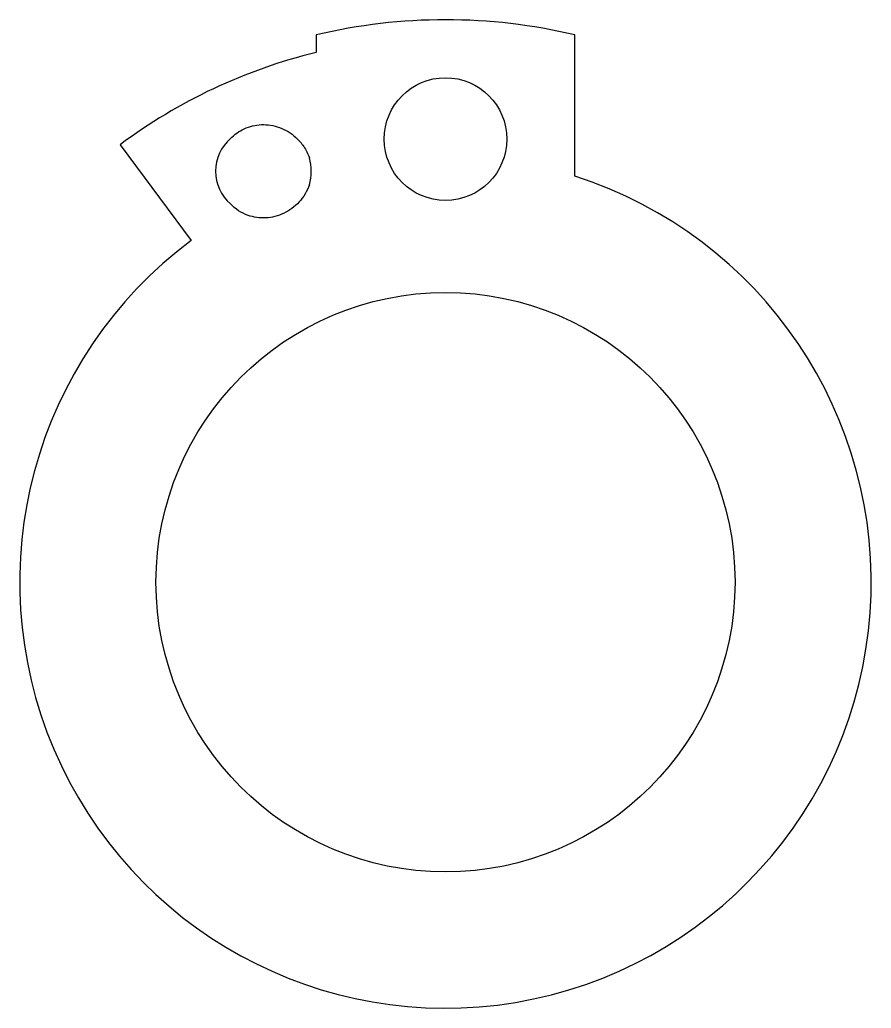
# Model space of a CAD drawing. Header units: millimetres. Extents: x 31.6 to 59.1, y -13.8 to 18.2.
import ezdxf

# ---------------------------------------------------------------- set-up
doc = ezdxf.new("R2010")
doc.units = ezdxf.units.MM
doc.layers.get('0').update_dxf_attribs({"linetype": 'CONTINUOUS'})

msp = doc.modelspace()

# ---------------------------------------------------------------- linework, layer by layer
msp.add_lwpolyline([(37.14, 11.03, 4.136611), (49.53, 13.099), (49.53, 17.662, 0.11672), (41.17, 17.662), (41.17, 17.096, 0.100358), (34.841, 14.118)], format="xyb", close=True)
for centre, radius in [((45.35, 14.3), 1.98), ((45.35, 0), 9.35)]:
    msp.add_circle(centre, radius)
for radius, start, end in [(1.391, 130.7379, 229.2622), (1.697, -14.9675, 14.9676)]:
    msp.add_arc((39.314, 13.26), radius, start, end)
for points, knots in [([(38.406, 14.314), (38.532, 14.448), (38.683, 14.556), (39.024, 14.713), (39.212, 14.757), (39.602, 14.773), (39.801, 14.742), (40.182, 14.603), (40.36, 14.495), (40.611, 14.267), (40.698, 14.167), (40.846, 13.945), (40.908, 13.825), (40.954, 13.698)], [0, 0, 0, 0, 0.050111, 0.050111, 0.1022615, 0.1022615, 0.1564505, 0.1564505, 0.2126771, 0.2126771, 0.2485205, 0.2485205, 0.2851428, 0.2851428, 0.2851428, 0.2851428]), ([(40.954, 12.821), (40.88, 12.618), (40.767, 12.431), (40.48, 12.117), (40.311, 11.991), (39.941, 11.816), (39.744, 11.766), (39.35, 11.745), (39.157, 11.773), (38.865, 11.875), (38.761, 11.926), (38.57, 12.051), (38.483, 12.124), (38.406, 12.206)], [0, 0, 0, 0, 0.0590387, 0.0590387, 0.1160334, 0.1160334, 0.1709834, 0.1709834, 0.2238878, 0.2238878, 0.2555052, 0.2555052, 0.2863474, 0.2863474, 0.2863474, 0.2863474])]:
    msp.add_open_spline(points, degree=3, knots=knots)

doc.saveas('drawing.dxf')
